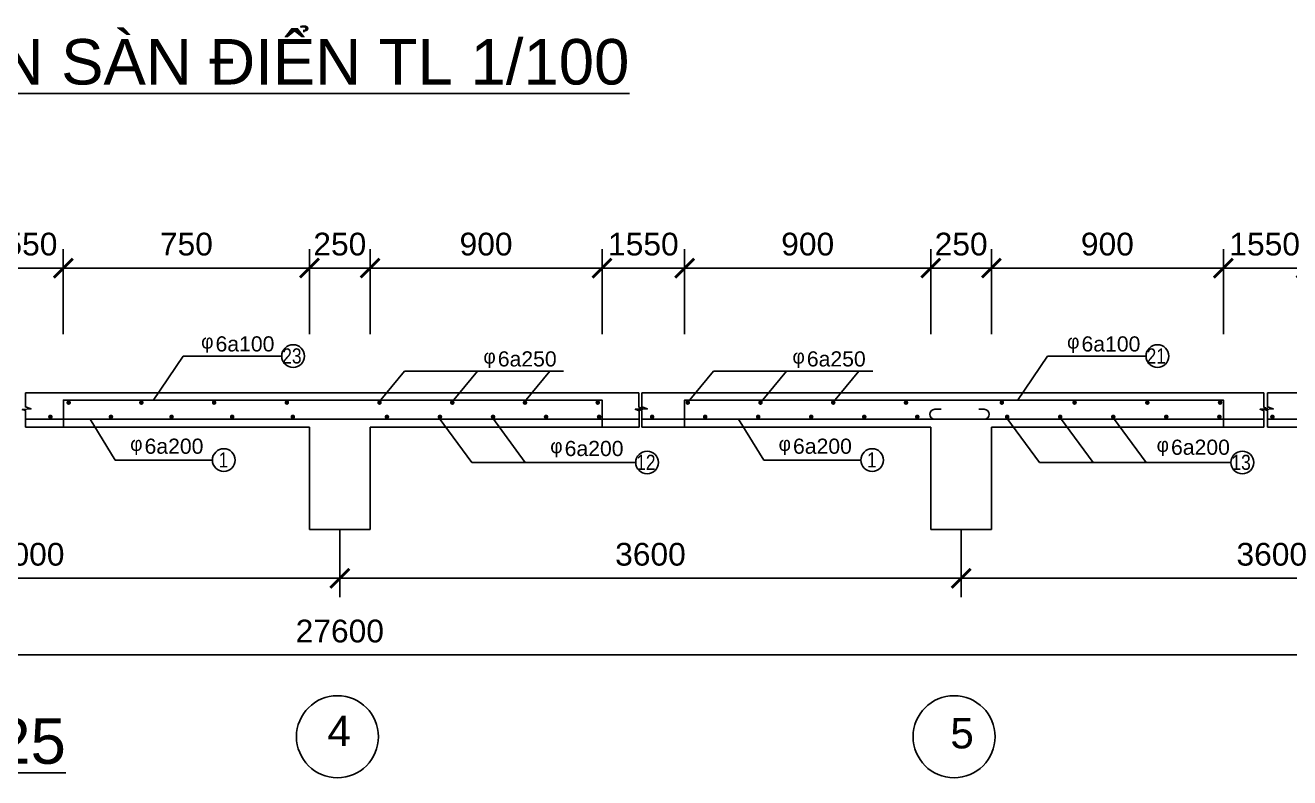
# Model space of a CAD drawing. Extents: x -105064 to -20964, y -943 to 58457.
# Drawn here: x -72742 to -56054, y 12705 to 22633 of the extents above; entities that cross this region are included whole.
import ezdxf

# ---------------------------------------------------------------- set-up
doc = ezdxf.new("R2010")
doc.units = 0
doc.header["$LTSCALE"] = 40
doc.layers.get('0').update_dxf_attribs({"linetype": 'CONTINUOUS'})
doc.layers.get('DEFPOINTS').update_dxf_attribs({"linetype": 'CONTINUOUS'})
for name, color, linetype in [('BAO', 3, 'CONTINUOUS'), ('KTHUOT', 6, 'CONTINUOUS'), ('MANH', 2, 'CONTINUOUS'), ('TEXT', 7, 'CONTINUOUS'), ('THEP', 1, 'CONTINUOUS')]:
    doc.layers.add(name, color=color, linetype=linetype)
doc.styles.add('DIM-NEW', font='')
doc.styles.add('VNI-HELVE', font='')
doc.styles.add('VNI-TIMES', font='')
doc.styles.get('DIM-NEW').set_extended_font_data('VNI-Helve-Condense')
doc.styles.get('VNI-HELVE').set_extended_font_data('VNI-Helve')
doc.styles.get('VNI-TIMES').set_extended_font_data('VNI-Times')
doc.dimstyles.new('D1', dxfattribs={"dimscale": 0, "dimtxt": 300, "dimasz": 250, "dimexe": 250, "dimexo": 0, "dimgap": 160, "dimtad": 1, "dimdec": 0, "dimdsep": 46, "dimtxsty": 'VNI-HELVE', "dimblk1": 'ARCHTICK', "dimblk2": 'ARCHTICK', "dimsah": 1, "dimcen": 2.5, "dimclrd": 6, "dimclre": 6, "dimclrt": 6, "dimadec": 0, "dimazin": 0, "dimtfac": 1, "dimtdec": 0, "dimtmove": 0, "dimatfit": 3, "dimldrblk": 'ARCHTICK', "dimfxl": 1, "dimtolj": 1, "dimtzin": 0, "dimarcsym": 0})

# ---------------------------------------------------------------- blocks, each defined once
blk = doc.blocks.new('_ARCHTICK')
at = {"color": 0, "linetype": 'ByBlock', "const_width": 0.15}
blk.add_lwpolyline([(-0.5, -0.5), (0.5, 0.5)], dxfattribs=at)
blk = doc.blocks.new('*D500')
at = {"layer": 'DEFPOINTS', "color": 0, "linetype": 'Continuous', "transparency": 16777216}
for p in [(-101391, 15801), (-35791, 15801), (-35791, 14324)]:
    blk.add_point(p, dxfattribs=at)
at = {"layer": 'KTHUOT', "color": 6, "linetype": 'Continuous', "lineweight": -2, "transparency": 16777216}
for p, q in [((-101391, 15801), (-101391, 14074)), ((-35791, 15801), (-35791, 14074)), ((-101391, 14324), (-35791, 14324))]:
    blk.add_line(p, q, dxfattribs=at)
at = {"layer": 'KTHUOT', "color": 6, "linetype": 'Continuous', "lineweight": -2, "transparency": 16777216, "xscale": 250, "yscale": 250, "zscale": 250, "rotation": 180}
blk.add_blockref('_ARCHTICK', (-101391, 14324), dxfattribs=at)
at = {"layer": 'KTHUOT', "color": 6, "linetype": 'Continuous', "lineweight": -2, "transparency": 16777216, "xscale": 250, "yscale": 250, "zscale": 250}
blk.add_blockref('_ARCHTICK', (-35791, 14324), dxfattribs=at)
at = {"layer": 'KTHUOT', "color": 6, "linetype": 'Continuous', "transparency": 16777216, "insert": (-68591, 14638), "char_height": 300, "attachment_point": 5, "style": 'VNI-HELVE'}
blk.add_mtext('\\A1;27600', dxfattribs=at)
blk = doc.blocks.new('*D497')
at = {"layer": 'DEFPOINTS', "color": 0, "transparency": 16777216}
for p in [(-60391, 15981), (-52191, 15981), (-52191, 15337)]:
    blk.add_point(p, dxfattribs=at)
at = {"layer": 'KTHUOT', "color": 6, "lineweight": -2, "transparency": 16777216}
for p, q in [((-60391, 15981), (-60391, 15087)), ((-52191, 15981), (-52191, 15087)), ((-60391, 15337), (-52191, 15337))]:
    blk.add_line(p, q, dxfattribs=at)
at = {"layer": 'KTHUOT', "color": 6, "lineweight": -2, "transparency": 16777216, "xscale": 250, "yscale": 250, "zscale": 250, "rotation": 180}
blk.add_blockref('_ARCHTICK', (-60391, 15337), dxfattribs=at)
at = {"layer": 'KTHUOT', "color": 6, "lineweight": -2, "transparency": 16777216, "xscale": 250, "yscale": 250, "zscale": 250}
blk.add_blockref('_ARCHTICK', (-52191, 15337), dxfattribs=at)
at = {"layer": 'KTHUOT', "color": 6, "transparency": 16777216, "insert": (-56291, 15651), "char_height": 300, "attachment_point": 5, "style": 'VNI-HELVE'}
blk.add_mtext('\\A1;3600', dxfattribs=at)
blk = doc.blocks.new('*D495')
at = {"layer": 'DEFPOINTS', "color": 0, "transparency": 16777216}
for p in [(-76790, 16280), (-68591, 15981), (-68591, 15337)]:
    blk.add_point(p, dxfattribs=at)
at = {"layer": 'KTHUOT', "color": 6, "lineweight": -2, "transparency": 16777216}
for p, q in [((-76790, 16280), (-76790, 15087)), ((-68591, 15981), (-68591, 15087)), ((-76790, 15337), (-68591, 15337))]:
    blk.add_line(p, q, dxfattribs=at)
at = {"layer": 'KTHUOT', "color": 6, "lineweight": -2, "transparency": 16777216, "xscale": 250, "yscale": 250, "zscale": 250, "rotation": 180}
blk.add_blockref('_ARCHTICK', (-76790, 15337), dxfattribs=at)
at = {"layer": 'KTHUOT', "color": 6, "lineweight": -2, "transparency": 16777216, "xscale": 250, "yscale": 250, "zscale": 250}
blk.add_blockref('_ARCHTICK', (-68591, 15337), dxfattribs=at)
at = {"layer": 'KTHUOT', "color": 6, "transparency": 16777216, "insert": (-72691, 15651), "char_height": 300, "attachment_point": 5, "style": 'VNI-HELVE'}
blk.add_mtext('\\A1;3000', dxfattribs=at)
blk = doc.blocks.new('*D496')
at = {"layer": 'DEFPOINTS', "color": 0, "transparency": 16777216}
for p in [(-68591, 15981), (-60391, 15981), (-60391, 15337)]:
    blk.add_point(p, dxfattribs=at)
at = {"layer": 'KTHUOT', "color": 6, "lineweight": -2, "transparency": 16777216}
for p, q in [((-68591, 15981), (-68591, 15087)), ((-60391, 15981), (-60391, 15087)), ((-68591, 15337), (-60391, 15337))]:
    blk.add_line(p, q, dxfattribs=at)
at = {"layer": 'KTHUOT', "color": 6, "lineweight": -2, "transparency": 16777216, "xscale": 250, "yscale": 250, "zscale": 250, "rotation": 180}
blk.add_blockref('_ARCHTICK', (-68591, 15337), dxfattribs=at)
at = {"layer": 'KTHUOT', "color": 6, "lineweight": -2, "transparency": 16777216, "xscale": 250, "yscale": 250, "zscale": 250}
blk.add_blockref('_ARCHTICK', (-60391, 15337), dxfattribs=at)
at = {"layer": 'KTHUOT', "color": 6, "transparency": 16777216, "insert": (-64491, 15651), "char_height": 300, "attachment_point": 5, "style": 'VNI-HELVE'}
blk.add_mtext('\\A1;3600', dxfattribs=at)
blk = doc.blocks.new('*D534')
at = {"layer": 'DEFPOINTS', "color": 0, "transparency": 16777216}
for p in [(-72240, 19429), (-73329, 18558), (-72240, 18558)]:
    blk.add_point(p, dxfattribs=at)
at = {"layer": 'KTHUOT', "color": 6, "lineweight": -2, "transparency": 16777216}
for p, q in [((-73329, 18558), (-73329, 19679)), ((-72240, 18558), (-72240, 19679)), ((-73329, 19429), (-72240, 19429))]:
    blk.add_line(p, q, dxfattribs=at)
at = {"layer": 'KTHUOT', "color": 6, "lineweight": -2, "transparency": 16777216, "xscale": 250, "yscale": 250, "zscale": 250, "rotation": 180}
blk.add_blockref('_ARCHTICK', (-73329, 19429), dxfattribs=at)
at = {"layer": 'KTHUOT', "color": 6, "lineweight": -2, "transparency": 16777216, "xscale": 250, "yscale": 250, "zscale": 250}
blk.add_blockref('_ARCHTICK', (-72240, 19429), dxfattribs=at)
at = {"layer": 'KTHUOT', "color": 6, "transparency": 16777216, "insert": (-72784, 19744), "char_height": 300, "attachment_point": 5, "style": 'VNI-HELVE'}
blk.add_mtext('\\A1;1550', dxfattribs=at)
blk = doc.blocks.new('*D535')
at = {"layer": 'DEFPOINTS', "color": 0, "linetype": 'Continuous', "transparency": 16777216}
for p in [(-68991, 19429), (-72240, 18558), (-68991, 18558)]:
    blk.add_point(p, dxfattribs=at)
at = {"layer": 'KTHUOT', "color": 6, "linetype": 'Continuous', "lineweight": -2, "transparency": 16777216}
for p, q in [((-72240, 18558), (-72240, 19679)), ((-68991, 18558), (-68991, 19679)), ((-72240, 19429), (-68991, 19429))]:
    blk.add_line(p, q, dxfattribs=at)
at = {"layer": 'KTHUOT', "color": 6, "linetype": 'Continuous', "lineweight": -2, "transparency": 16777216, "xscale": 250, "yscale": 250, "zscale": 250, "rotation": 180}
blk.add_blockref('_ARCHTICK', (-72240, 19429), dxfattribs=at)
at = {"layer": 'KTHUOT', "color": 6, "linetype": 'Continuous', "lineweight": -2, "transparency": 16777216, "xscale": 250, "yscale": 250, "zscale": 250}
blk.add_blockref('_ARCHTICK', (-68991, 19429), dxfattribs=at)
at = {"layer": 'KTHUOT', "color": 6, "linetype": 'Continuous', "transparency": 16777216, "insert": (-70616, 19744), "char_height": 300, "attachment_point": 5, "style": 'VNI-HELVE'}
blk.add_mtext('\\A1;750', dxfattribs=at)
blk = doc.blocks.new('*D536')
at = {"layer": 'DEFPOINTS', "color": 0, "transparency": 16777216}
for p in [(-68191, 19429), (-68991, 18558), (-68191, 18558)]:
    blk.add_point(p, dxfattribs=at)
at = {"layer": 'KTHUOT', "color": 6, "lineweight": -2, "transparency": 16777216}
for p, q in [((-68991, 18558), (-68991, 19679)), ((-68191, 18558), (-68191, 19679)), ((-68991, 19429), (-68191, 19429))]:
    blk.add_line(p, q, dxfattribs=at)
at = {"layer": 'KTHUOT', "color": 6, "lineweight": -2, "transparency": 16777216, "xscale": 250, "yscale": 250, "zscale": 250, "rotation": 180}
blk.add_blockref('_ARCHTICK', (-68991, 19429), dxfattribs=at)
at = {"layer": 'KTHUOT', "color": 6, "lineweight": -2, "transparency": 16777216, "xscale": 250, "yscale": 250, "zscale": 250}
blk.add_blockref('_ARCHTICK', (-68191, 19429), dxfattribs=at)
at = {"layer": 'KTHUOT', "color": 6, "transparency": 16777216, "insert": (-68591, 19744), "char_height": 300, "attachment_point": 5, "style": 'VNI-HELVE'}
blk.add_mtext('\\A1;250', dxfattribs=at)
blk = doc.blocks.new('*D537')
at = {"layer": 'DEFPOINTS', "color": 0, "linetype": 'Continuous', "transparency": 16777216}
for p in [(-65130, 19429), (-68191, 18558), (-65130, 18558)]:
    blk.add_point(p, dxfattribs=at)
at = {"layer": 'KTHUOT', "color": 6, "linetype": 'Continuous', "lineweight": -2, "transparency": 16777216}
for p, q in [((-68191, 18558), (-68191, 19679)), ((-65130, 18558), (-65130, 19679)), ((-68191, 19429), (-65130, 19429))]:
    blk.add_line(p, q, dxfattribs=at)
at = {"layer": 'KTHUOT', "color": 6, "linetype": 'Continuous', "lineweight": -2, "transparency": 16777216, "xscale": 250, "yscale": 250, "zscale": 250, "rotation": 180}
blk.add_blockref('_ARCHTICK', (-68191, 19429), dxfattribs=at)
at = {"layer": 'KTHUOT', "color": 6, "linetype": 'Continuous', "lineweight": -2, "transparency": 16777216, "xscale": 250, "yscale": 250, "zscale": 250}
blk.add_blockref('_ARCHTICK', (-65130, 19429), dxfattribs=at)
at = {"layer": 'KTHUOT', "color": 6, "linetype": 'Continuous', "transparency": 16777216, "insert": (-66661, 19744), "char_height": 300, "attachment_point": 5, "style": 'VNI-HELVE'}
blk.add_mtext('\\A1;900', dxfattribs=at)
blk = doc.blocks.new('*D538')
at = {"layer": 'DEFPOINTS', "color": 0, "transparency": 16777216}
for p in [(-64040, 19429), (-65130, 18558), (-64040, 18558)]:
    blk.add_point(p, dxfattribs=at)
at = {"layer": 'KTHUOT', "color": 6, "lineweight": -2, "transparency": 16777216}
for p, q in [((-65130, 18558), (-65130, 19679)), ((-64040, 18558), (-64040, 19679)), ((-65130, 19429), (-64040, 19429))]:
    blk.add_line(p, q, dxfattribs=at)
at = {"layer": 'KTHUOT', "color": 6, "lineweight": -2, "transparency": 16777216, "xscale": 250, "yscale": 250, "zscale": 250, "rotation": 180}
blk.add_blockref('_ARCHTICK', (-65130, 19429), dxfattribs=at)
at = {"layer": 'KTHUOT', "color": 6, "lineweight": -2, "transparency": 16777216, "xscale": 250, "yscale": 250, "zscale": 250}
blk.add_blockref('_ARCHTICK', (-64040, 19429), dxfattribs=at)
at = {"layer": 'KTHUOT', "color": 6, "transparency": 16777216, "insert": (-64585, 19744), "char_height": 300, "attachment_point": 5, "style": 'VNI-HELVE'}
blk.add_mtext('\\A1;1550', dxfattribs=at)
blk = doc.blocks.new('*D539')
at = {"layer": 'DEFPOINTS', "color": 0, "linetype": 'Continuous', "transparency": 16777216}
for p in [(-60791, 19429), (-64040, 18558), (-60791, 18558)]:
    blk.add_point(p, dxfattribs=at)
at = {"layer": 'KTHUOT', "color": 6, "linetype": 'Continuous', "lineweight": -2, "transparency": 16777216}
for p, q in [((-64040, 18558), (-64040, 19679)), ((-60791, 18558), (-60791, 19679)), ((-64040, 19429), (-60791, 19429))]:
    blk.add_line(p, q, dxfattribs=at)
at = {"layer": 'KTHUOT', "color": 6, "linetype": 'Continuous', "lineweight": -2, "transparency": 16777216, "xscale": 250, "yscale": 250, "zscale": 250, "rotation": 180}
blk.add_blockref('_ARCHTICK', (-64040, 19429), dxfattribs=at)
at = {"layer": 'KTHUOT', "color": 6, "linetype": 'Continuous', "lineweight": -2, "transparency": 16777216, "xscale": 250, "yscale": 250, "zscale": 250}
blk.add_blockref('_ARCHTICK', (-60791, 19429), dxfattribs=at)
at = {"layer": 'KTHUOT', "color": 6, "linetype": 'Continuous', "transparency": 16777216, "insert": (-62416, 19744), "char_height": 300, "attachment_point": 5, "style": 'VNI-HELVE'}
blk.add_mtext('\\A1;900', dxfattribs=at)
blk = doc.blocks.new('*D540')
at = {"layer": 'DEFPOINTS', "color": 0, "transparency": 16777216}
for p in [(-59991, 19429), (-60791, 18558), (-59991, 18558)]:
    blk.add_point(p, dxfattribs=at)
at = {"layer": 'KTHUOT', "color": 6, "lineweight": -2, "transparency": 16777216}
for p, q in [((-60791, 18558), (-60791, 19679)), ((-59991, 18558), (-59991, 19679)), ((-60791, 19429), (-59991, 19429))]:
    blk.add_line(p, q, dxfattribs=at)
at = {"layer": 'KTHUOT', "color": 6, "lineweight": -2, "transparency": 16777216, "xscale": 250, "yscale": 250, "zscale": 250, "rotation": 180}
blk.add_blockref('_ARCHTICK', (-60791, 19429), dxfattribs=at)
at = {"layer": 'KTHUOT', "color": 6, "lineweight": -2, "transparency": 16777216, "xscale": 250, "yscale": 250, "zscale": 250}
blk.add_blockref('_ARCHTICK', (-59991, 19429), dxfattribs=at)
at = {"layer": 'KTHUOT', "color": 6, "transparency": 16777216, "insert": (-60391, 19744), "char_height": 300, "attachment_point": 5, "style": 'VNI-HELVE'}
blk.add_mtext('\\A1;250', dxfattribs=at)
blk = doc.blocks.new('*D541')
at = {"layer": 'DEFPOINTS', "color": 0, "linetype": 'Continuous', "transparency": 16777216}
for p in [(-56930, 19429), (-59991, 18558), (-56930, 18558)]:
    blk.add_point(p, dxfattribs=at)
at = {"layer": 'KTHUOT', "color": 6, "linetype": 'Continuous', "lineweight": -2, "transparency": 16777216}
for p, q in [((-59991, 18558), (-59991, 19679)), ((-56930, 18558), (-56930, 19679)), ((-59991, 19429), (-56930, 19429))]:
    blk.add_line(p, q, dxfattribs=at)
at = {"layer": 'KTHUOT', "color": 6, "linetype": 'Continuous', "lineweight": -2, "transparency": 16777216, "xscale": 250, "yscale": 250, "zscale": 250, "rotation": 180}
blk.add_blockref('_ARCHTICK', (-59991, 19429), dxfattribs=at)
at = {"layer": 'KTHUOT', "color": 6, "linetype": 'Continuous', "lineweight": -2, "transparency": 16777216, "xscale": 250, "yscale": 250, "zscale": 250}
blk.add_blockref('_ARCHTICK', (-56930, 19429), dxfattribs=at)
at = {"layer": 'KTHUOT', "color": 6, "linetype": 'Continuous', "transparency": 16777216, "insert": (-58461, 19744), "char_height": 300, "attachment_point": 5, "style": 'VNI-HELVE'}
blk.add_mtext('\\A1;900', dxfattribs=at)
blk = doc.blocks.new('*D542')
at = {"layer": 'DEFPOINTS', "color": 0, "transparency": 16777216}
for p in [(-55840, 19429), (-56930, 18558), (-55840, 18558)]:
    blk.add_point(p, dxfattribs=at)
at = {"layer": 'KTHUOT', "color": 6, "lineweight": -2, "transparency": 16777216}
for p, q in [((-56930, 18558), (-56930, 19679)), ((-55840, 18558), (-55840, 19679)), ((-56930, 19429), (-55840, 19429))]:
    blk.add_line(p, q, dxfattribs=at)
at = {"layer": 'KTHUOT', "color": 6, "lineweight": -2, "transparency": 16777216, "xscale": 250, "yscale": 250, "zscale": 250, "rotation": 180}
blk.add_blockref('_ARCHTICK', (-56930, 19429), dxfattribs=at)
at = {"layer": 'KTHUOT', "color": 6, "lineweight": -2, "transparency": 16777216, "xscale": 250, "yscale": 250, "zscale": 250}
blk.add_blockref('_ARCHTICK', (-55840, 19429), dxfattribs=at)
at = {"layer": 'KTHUOT', "color": 6, "transparency": 16777216, "insert": (-56385, 19744), "char_height": 300, "attachment_point": 5, "style": 'VNI-HELVE'}
blk.add_mtext('\\A1;1550', dxfattribs=at)

msp = doc.modelspace()

# ---------------------------------------------------------------- linework, layer by layer
at = {"layer": 'BAO', "linetype": 'Continuous'}
for p, q in [((-72740.1, 17781.4), (-64643.8, 17781.4)), ((-64606.2, 17781.4), (-56396.9, 17781.4)), ((-56346.6, 17781.4), (-48234.1, 17781.4)), ((-72740.1, 17331.4), (-68991.3, 17331.4)), ((-68991.3, 15981.3), (-68991.3, 17331.4)), ((-68191.3, 17331.4), (-64641.5, 17331.4)), ((-68191.3, 17331.4), (-68191.3, 15981.3)), ((-64606.2, 17331.4), (-60791.3, 17331.4)), ((-60791.3, 15981.3), (-60791.3, 17331.4)), ((-59991.3, 17331.4), (-56394.7, 17331.4)), ((-59991.3, 17331.4), (-59991.3, 15981.3)), ((-56346.6, 17331.4), (-52591.3, 17331.4)), ((-68191.3, 15981.3), (-68991.3, 15981.3)), ((-59991.3, 15981.3), (-60791.3, 15981.3))]:
    msp.add_line(p, q, dxfattribs=at)
for points in [[(-72740.1, 17781.4), (-72740.1, 17596.5), (-72665, 17570.2), (-72781.5, 17562.7), (-72740.1, 17551.4), (-72740.1, 17331.4)], [(-64643.8, 17781.4), (-64643.8, 17595.7), (-64598.1, 17577.5), (-64691.8, 17566.1), (-64641.5, 17545.5), (-64641.5, 17331.4)], [(-64606.2, 17781.4), (-64606.2, 17596.5), (-64531.1, 17570.2), (-64647.5, 17562.7), (-64606.2, 17551.4), (-64606.2, 17331.4)], [(-56396.9, 17781.4), (-56396.9, 17595.7), (-56351.2, 17577.5), (-56445, 17566.1), (-56394.7, 17545.5), (-56394.7, 17331.4)], [(-56346.6, 17781.4), (-56346.6, 17596.5), (-56271.5, 17570.2), (-56387.9, 17562.7), (-56346.6, 17551.4), (-56346.6, 17331.4)]]:
    msp.add_lwpolyline(points, dxfattribs=at)
at = {"layer": 'BAO', "color": 3, "linetype": 'Continuous'}
for centre in [(-68622.2, 13245.8), (-60484.3, 13245.8)]:
    msp.add_circle(centre, 541.1, dxfattribs=at)
at = {"layer": 'KTHUOT', "color": 6, "linetype": 'Continuous'}
for centre in [(-69207.4, 18268.1), (-57800, 18268.1), (-70122.5, 16896.3), (-61564.7, 16896.3), (-64536, 16864.2), (-56679.8, 16864.2)]:
    msp.add_circle(centre, 150, dxfattribs=at)
at = {"layer": 'MANH', "color": 2, "linetype": 'Continuous'}
for p, q in [((-71053, 17682.1), (-70658.9, 18268.1)), ((-70658.9, 18268.1), (-69357.4, 18268.1)), ((-59645.6, 17682.1), (-59251.5, 18268.1)), ((-59251.5, 18268.1), (-57950, 18268.1)), ((-68072.5, 17664), (-67737.5, 18068.4)), ((-67737.5, 18068.4), (-65636.7, 18068.4)), ((-67109.4, 17664), (-66774.4, 18068.4)), ((-66153.2, 17664), (-65818.2, 18068.4)), ((-63993.5, 17664), (-63658.5, 18068.4)), ((-63658.5, 18068.4), (-61557.8, 18068.4)), ((-63030.4, 17664), (-62695.4, 18068.4)), ((-62074.2, 17664), (-61739.2, 18068.4)), ((-71885.9, 17433.6), (-71554.3, 16896.3)), ((-67279.8, 17450.3), (-66849, 16864.2)), ((-66573.5, 17450.3), (-66142.7, 16864.2)), ((-63328, 17433.6), (-62996.4, 16896.3)), ((-59787.7, 17450.3), (-59356.9, 16864.2)), ((-59079.4, 17450.3), (-58648.6, 16864.2)), ((-58378, 17450.3), (-57947.3, 16864.2)), ((-71554.3, 16896.3), (-70272.5, 16896.3)), ((-66849, 16864.2), (-64686, 16864.2)), ((-62996.4, 16896.3), (-61714.7, 16896.3)), ((-59356.9, 16864.2), (-56829.8, 16864.2))]:
    msp.add_line(p, q, dxfattribs=at)
at = {"layer": 'THEP'}
for points in [[(-72239.9, 17331.4), (-72239.9, 17687.9), (-65130.1, 17687.9), (-65130.1, 17331.4)], [(-64039.9, 17331.4), (-64039.9, 17687.9), (-56930.1, 17687.9), (-56930.1, 17331.4)], [(-72740.1, 17433.7), (-64641.5, 17433.7)], [(-64606.2, 17433.7), (-56394.7, 17433.7)], [(-56346.6, 17433.7), (-48231.8, 17433.7)]]:
    msp.add_lwpolyline(points, dxfattribs=at)
at = {"layer": 'THEP', "color": 1, "linetype": 'Continuous', "const_width": 30}
for points in [[(-72184.8, 17654.5, 1), (-72154.8, 17654.5, 1)], [(-71224.8, 17654.5, 1), (-71194.8, 17654.5, 1)], [(-70264.8, 17654.5, 1), (-70234.8, 17654.5, 1)], [(-69304.8, 17654.5, 1), (-69274.8, 17654.5, 1)], [(-68081.8, 17654.5, 1), (-68051.8, 17654.5, 1)], [(-67121.8, 17654.5, 1), (-67091.8, 17654.5, 1)], [(-66161.8, 17654.5, 1), (-66131.8, 17654.5, 1)], [(-65201.8, 17654.5, 1), (-65171.8, 17654.5, 1)], [(-64013.5, 17654.5, 1), (-63983.5, 17654.5, 1)], [(-63053.5, 17654.5, 1), (-63023.5, 17654.5, 1)], [(-62093.5, 17654.5, 1), (-62063.5, 17654.5, 1)], [(-61133.5, 17654.5, 1), (-61103.5, 17654.5, 1)], [(-59868.4, 17654.5, 1), (-59838.4, 17654.5, 1)], [(-58908.4, 17654.5, 1), (-58878.4, 17654.5, 1)], [(-57948.4, 17654.5, 1), (-57918.4, 17654.5, 1)], [(-56988.4, 17654.5, 1), (-56958.4, 17654.5, 1)], [(-72426.2, 17466.6, 1), (-72396.2, 17466.6, 1)], [(-71626.2, 17466.6, 1), (-71596.2, 17466.6, 1)], [(-70826.2, 17466.6, 1), (-70796.2, 17466.6, 1)], [(-70026.2, 17466.6, 1), (-69996.2, 17466.6, 1)], [(-69226.2, 17466.6, 1), (-69196.2, 17466.6, 1)], [(-67984.1, 17466.6, 1), (-67954.1, 17466.6, 1)], [(-67284.1, 17466.6, 1), (-67254.1, 17466.6, 1)], [(-66584.1, 17466.6, 1), (-66554.1, 17466.6, 1)], [(-65884.1, 17466.6, 1), (-65854.1, 17466.6, 1)], [(-65184.1, 17466.6, 1), (-65154.1, 17466.6, 1)], [(-64484.1, 17466.6, 1), (-64454.1, 17466.6, 1)], [(-63784.1, 17466.6, 1), (-63754.1, 17466.6, 1)], [(-63084.1, 17466.6, 1), (-63054.1, 17466.6, 1)], [(-62384.1, 17466.6, 1), (-62354.1, 17466.6, 1)], [(-61684.1, 17466.6, 1), (-61654.1, 17466.6, 1)], [(-60984.1, 17466.6, 1), (-60954.1, 17466.6, 1)], [(-59798.1, 17466.6, 1), (-59768.1, 17466.6, 1)], [(-59098.1, 17466.6, 1), (-59068.1, 17466.6, 1)], [(-58398.1, 17466.6, 1), (-58368.1, 17466.6, 1)], [(-57698.1, 17466.6, 1), (-57668.1, 17466.6, 1)], [(-56998.1, 17466.6, 1), (-56968.1, 17466.6, 1)], [(-56298.1, 17466.6, 1), (-56268.1, 17466.6, 1)]]:
    msp.add_lwpolyline(points, format="xyb", close=True, dxfattribs=at)
at = {"layer": 'THEP', "const_width": 20}
for points in [[(-72179.8, 17654.5, 1), (-72159.8, 17654.5, 1)], [(-71219.8, 17654.5, 1), (-71199.8, 17654.5, 1)], [(-70259.8, 17654.5, 1), (-70239.8, 17654.5, 1)], [(-69299.8, 17654.5, 1), (-69279.8, 17654.5, 1)], [(-68076.8, 17654.5, 1), (-68056.8, 17654.5, 1)], [(-67116.8, 17654.5, 1), (-67096.8, 17654.5, 1)], [(-66156.8, 17654.5, 1), (-66136.8, 17654.5, 1)], [(-65196.8, 17654.5, 1), (-65176.8, 17654.5, 1)], [(-64008.5, 17654.5, 1), (-63988.5, 17654.5, 1)], [(-63048.5, 17654.5, 1), (-63028.5, 17654.5, 1)], [(-62088.5, 17654.5, 1), (-62068.5, 17654.5, 1)], [(-61128.5, 17654.5, 1), (-61108.5, 17654.5, 1)], [(-59863.4, 17654.5, 1), (-59843.4, 17654.5, 1)], [(-58903.4, 17654.5, 1), (-58883.4, 17654.5, 1)], [(-57943.4, 17654.5, 1), (-57923.4, 17654.5, 1)], [(-56983.4, 17654.5, 1), (-56963.4, 17654.5, 1)], [(-72421.2, 17466.6, 1), (-72401.2, 17466.6, 1)], [(-71621.2, 17466.6, 1), (-71601.2, 17466.6, 1)], [(-70821.2, 17466.6, 1), (-70801.2, 17466.6, 1)], [(-70021.2, 17466.6, 1), (-70001.2, 17466.6, 1)], [(-69221.2, 17466.6, 1), (-69201.2, 17466.6, 1)], [(-67979.1, 17466.6, 1), (-67959.1, 17466.6, 1)], [(-67279.1, 17466.6, 1), (-67259.1, 17466.6, 1)], [(-66579.1, 17466.6, 1), (-66559.1, 17466.6, 1)], [(-65879.1, 17466.6, 1), (-65859.1, 17466.6, 1)], [(-65179.1, 17466.6, 1), (-65159.1, 17466.6, 1)], [(-64479.1, 17450, 1), (-64459.1, 17450, 1)], [(-63779.1, 17466.6, 1), (-63759.1, 17466.6, 1)], [(-63079.1, 17466.6, 1), (-63059.1, 17466.6, 1)], [(-62379.1, 17466.6, 1), (-62359.1, 17466.6, 1)], [(-61679.1, 17466.6, 1), (-61659.1, 17466.6, 1)], [(-60979.1, 17466.6, 1), (-60959.1, 17466.6, 1)], [(-59793.1, 17466.6, 1), (-59773.1, 17466.6, 1)], [(-59093.1, 17466.6, 1), (-59073.1, 17466.6, 1)], [(-58393.1, 17466.6, 1), (-58373.1, 17466.6, 1)], [(-57693.1, 17466.6, 1), (-57673.1, 17466.6, 1)], [(-56993.1, 17466.6, 1), (-56973.1, 17466.6, 1)], [(-56293.1, 17450, 1), (-56273.1, 17450, 1)]]:
    msp.add_lwpolyline(points, format="xyb", close=True, dxfattribs=at)
at = {"layer": 'THEP', "color": 1, "linetype": 'Continuous'}
for points in [[(-64056.1, 17433.7), (-60086.4, 17433.7, 1), (-60086.4, 17566), (-60157.5, 17566)], [(-56946.4, 17433.7), (-60738.1, 17433.7, -1), (-60738.1, 17566), (-60655.1, 17566)]]:
    msp.add_lwpolyline(points, format="xyb", dxfattribs=at)

# ---------------------------------------------------------------- texts
at = {"layer": 'TEXT'}
for s, height, style, p in [('23', 200, 'DIM-NEW', (-69350.5, 18170)), ('21', 200, 'DIM-NEW', (-57943.1, 18170)), ('1', 200, 'DIM-NEW', (-70190.8, 16798.2)), ('12', 200, 'DIM-NEW', (-64679.1, 16766.1)), ('1', 200, 'DIM-NEW', (-61633, 16798.2)), ('13', 200, 'DIM-NEW', (-56823, 16766.1)), ('4', 400, 'VNI-HELVE', (-68753.9, 13121.8)), ('5', 400, 'VNI-HELVE', (-60533.6, 13091.3))]:
    msp.add_text(s, height=height, dxfattribs=dict(at, style=style)).set_placement(p)
at = {"layer": 'TEXT', "attachment_point": 1}
for s, insert, char_height, width, style in [('\\LBOÁ TRÍ THEÙP SAØN SAØN ÑIEÅN TL 1/100', (-79719.8, 22451.7), 600, 49487.076, 'VNI-HELVE'), ('6a100', (-70231, 18529.2), 200, 798.079, 'VNI-HELVE'), ('6a100', (-58802.1, 18528.6), 200, 798.079, 'VNI-HELVE'), ('{\\fSymbol|b0|i0|c2|p16;f}', (-70420.8, 18555.3), 187.5, 1273.426, 'VNI-HELVE'), ('{\\fSymbol|b0|i0|c2|p16;f}', (-58991.9, 18554.6), 187.5, 1273.426, 'VNI-HELVE'), ('{\\fSymbol|b0|i0|c2|p16;f}', (-66695.7, 18356.9), 187.5, 1273.426, 'VNI-HELVE'), ('6a250', (-66505.9, 18330.9), 200, 798.079, 'VNI-HELVE'), ('{\\fSymbol|b0|i0|c2|p16;f}', (-62616.7, 18356.9), 187.5, 1273.426, 'VNI-HELVE'), ('6a250', (-62427, 18330.9), 200, 798.079, 'VNI-HELVE'), ('{\\fSymbol|b0|i0|c2|p16;f}', (-71357.4, 17205.2), 187.5, 1273.426, 'VNI-HELVE'), ('6a200', (-71167.7, 17179.1), 200, 798.079, 'VNI-HELVE'), ('{\\fSymbol|b0|i0|c2|p16;f}', (-65813.2, 17175), 187.5, 1273.426, 'VNI-HELVE'), ('6a200', (-65623.5, 17148.9), 200, 798.079, 'VNI-HELVE'), ('{\\fSymbol|b0|i0|c2|p16;f}', (-62799.6, 17205.2), 187.5, 1273.426, 'VNI-HELVE'), ('6a200', (-62609.8, 17179.1), 200, 798.079, 'VNI-HELVE'), ('{\\fSymbol|b0|i0|c2|p16;f}', (-57810.6, 17191.7), 187.5, 1273.426, 'VNI-HELVE'), ('6a200', (-57620.9, 17165.6), 200, 798.079, 'VNI-HELVE'), ('\\fVNI-Helve|b0|i0|c0|p2;\\LMAËT CAÉT A-A   TL : 1/25', (-81520.8, 13488.8), 600, 21115.752, 'VNI-TIMES')]:
    msp.add_mtext(s, dxfattribs=dict(at, insert=insert, char_height=char_height, width=width, style=style))

# ---------------------------------------------------------------- dimensions: what is measured, and where the dimension line sits
at = {"layer": 'KTHUOT'}
for base, p1, p2, text, picture, middle in [((-72239.9, 19429.4), (-73328.6, 18557.7), (-72239.9, 18557.7), '1550', '*D534', (-72784.2, 19429.4)), ((-68191.3, 19429.4), (-68991.3, 18557.7), (-68191.3, 18557.7), '250', '*D536', (-68591.3, 19429.4)), ((-64039.9, 19429.4), (-65130.1, 18557.7), (-64039.9, 18557.7), '1550', '*D538', (-64585, 19429.4)), ((-59991.3, 19429.4), (-60791.3, 18557.7), (-59991.3, 18557.7), '250', '*D540', (-60391.3, 19429.4)), ((-55839.9, 19429.4), (-56930.1, 18557.7), (-55839.9, 18557.7), '1550', '*D542', (-56385, 19429.4))]:
    dim = msp.add_linear_dim(base=base, p1=p1, p2=p2, text=text, dimstyle='D1', override={"dimscale": 1}, dxfattribs=at)
    dim.commit()
    dim.dimension.update_dxf_attribs({"geometry": picture, "text_midpoint": middle, "dimtype": 160})
at = {"layer": 'KTHUOT', "color": 6, "linetype": 'Continuous'}
for base, p1, p2, text, override, picture, middle in [((-68991.3, 19429.4), (-72239.9, 18557.7), (-68991.3, 18557.7), '750', {"dimscale": 1, "dimtmove": 1}, '*D535', (-70615.6, 19743.5)), ((-65130.1, 19429.4), (-68191.3, 18557.7), (-65130.1, 18557.7), '900', {"dimscale": 1, "dimtmove": 1}, '*D537', (-66660.7, 19743.5)), ((-60791.3, 19429.4), (-64039.9, 18557.7), (-60791.3, 18557.7), '900', {"dimscale": 1, "dimtmove": 1}, '*D539', (-62415.6, 19743.5)), ((-56930.1, 19429.4), (-59991.3, 18557.7), (-56930.1, 18557.7), '900', {"dimscale": 1, "dimtmove": 1}, '*D541', (-58460.7, 19743.5)), ((-35791.3, 14323.8), (-101391.3, 15801.3), (-35791.3, 15801.3), '27600', {"dimscale": 1}, '*D500', (-68591.3, 14638))]:
    dim = msp.add_linear_dim(base=base, p1=p1, p2=p2, text=text, dimstyle='D1', override=override, dxfattribs=at)
    dim.commit()
    dim.dimension.update_dxf_attribs({"geometry": picture, "text_midpoint": middle})
at = {"layer": 'KTHUOT'}
for base, p1, p2, text, picture, middle in [((-68591.3, 15336.8), (-76789.8, 16280.5), (-68591.3, 15981.3), '3000', '*D495', (-72690.5, 15651)), ((-60391.3, 15336.8), (-68591.3, 15981.3), (-60391.3, 15981.3), '3600', '*D496', (-64491.3, 15651)), ((-52191.3, 15336.8), (-60391.3, 15981.3), (-52191.3, 15981.3), '3600', '*D497', (-56291.3, 15651))]:
    dim = msp.add_linear_dim(base=base, p1=p1, p2=p2, text=text, dimstyle='D1', override={"dimscale": 1}, dxfattribs=at)
    dim.commit()
    dim.dimension.update_dxf_attribs({"geometry": picture, "text_midpoint": middle})

doc.saveas('drawing.dxf')
